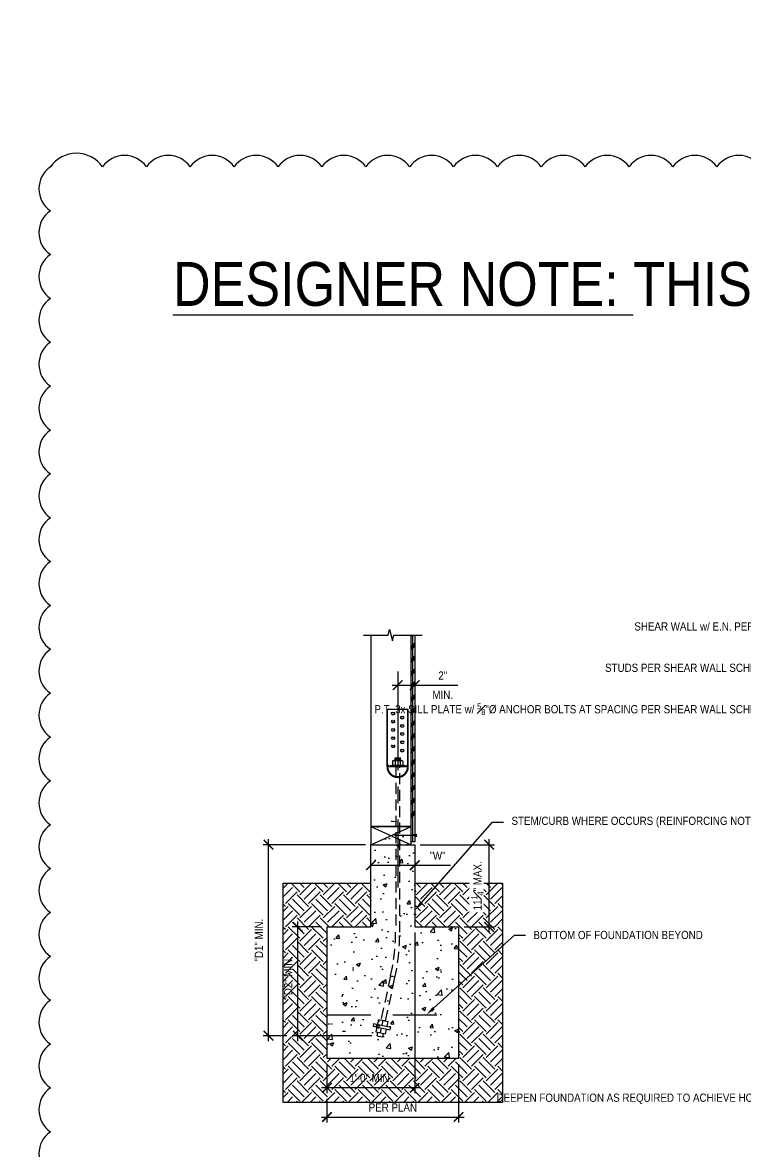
# Model space of a CAD drawing. Header units: inches. Extents: x -16404 to 14624, y -1591 to 16152.
# Drawn here: x 1682.7 to 1781.6, y 2753.4 to 2907.8 of the extents above; entities that cross this region are included whole.
import ezdxf
from ezdxf import colors
from ezdxf.entities.mleader import LeaderData, LeaderLine
from ezdxf.math import Vec2, Vec3

# ---------------------------------------------------------------- set-up
doc = ezdxf.new("R2010")
doc.units = ezdxf.units.IN
doc.header["$LTSCALE"] = 24
doc.header["$MEASUREMENT"] = 0
for name, pattern in [('CENTER2', [1.125, 0.75, -0.125, 0.125, -0.125]), ('HIDDEN', [0.375, 0.25, -0.125]), ('HIDDEN4', [0.09375, 0.0625, -0.03125])]:
    doc.linetypes.add(name, pattern=pattern)
doc.layers.get('0').update_dxf_attribs({"linetype": 'CONTINUOUS'})
doc.layers.get('DefPoints').update_dxf_attribs({"color": 251, "linetype": 'CONTINUOUS'})
doc.layers.add('DESIGNER COMMENTS', color=221, linetype='CONTINUOUS', plot=False)
doc.layers.add('S-ANNO-NONPLOT', color=253, linetype='CONTINUOUS', plot=False)
for name, color, linetype in [('S-ANNO-DIMS', 2, 'CONTINUOUS'), ('S-ANNO-NOTE', 4, 'CONTINUOUS'), ('S-BOLT', 2, 'CONTINUOUS'), ('S-BREAK', 2, 'CONTINUOUS'), ('S-CONC', 4, 'CONTINUOUS'), ('S-GRID', 1, 'CENTER2'), ('S-NAIL', 2, 'CONTINUOUS'), ('S-SIMPSON', 2, 'CONTINUOUS'), ('S-WOOD', 3, 'CONTINUOUS')]:
    doc.layers.add(name, color=color, linetype=linetype)
doc.layers.add('S-HATCH-SOIL', color=7, linetype='CONTINUOUS', true_color=0x8f8f8f, transparency=0.8)
doc.layers.add('S-HATCH1', color=1, linetype='CONTINUOUS', transparency=0.5)
doc.layers.add('S-HATCH2', color=2, linetype='CONTINUOUS', transparency=0.5)
doc.styles.add('Arial', font='arial.ttf', dxfattribs={"width": 0.85})
doc.dimstyles.new('DIM-12_Se', dxfattribs={"dimscale": 12, "dimtxt": 0.09375, "dimasz": 0.109375, "dimexe": 0.0625, "dimexo": 0.0625, "dimgap": 0.0625, "dimtad": 1, "dimdec": 4, "dimzin": 11, "dimdsep": 46, "dimlunit": 4, "dimtxsty": 'Arial', "dimblk": 'ARCHTICK', "dimcen": 0.125, "dimdle": 0.0625, "dimclrd": 256, "dimclre": 256, "dimclrt": 4, "dimadec": 0, "dimazin": 0, "dimtfac": 0.75, "dimtdec": 4, "dimtmove": 0, "dimatfit": 3, "dimfxl": 1, "dimfrac": 1, "dimtolj": 1, "dimtzin": 0, "dimarcsym": 0})

# ---------------------------------------------------------------- blocks, each defined once
blk = doc.blocks.new('_Open90')
at = {"color": 0, "linetype": 'ByBlock', "lineweight": -2}
for p, q in [((-0.5, 0.5), (0, 0)), ((0, 0), (-1, 0)), ((0, 0), (-0.5, -0.5))]:
    blk.add_line(p, q, dxfattribs=at)
blk = doc.blocks.new('PHD2-F')
for p, q in [((-1.45, 1.45), (-1.45, 9.31)), ((-1.45, 9.31), (1.45, 9.31)), ((-1.38, 1.45), (-1.38, 9.31)), ((1.37, 1.45), (1.37, 9.31)), ((1.45, 1.45), (1.45, 9.31)), ((-0.75, 8.88), (-0.5, 8.88)), ((-0.75, 8.62), (-0.5, 8.62)), ((-0.75, 7.75), (-0.5, 7.75)), ((0.5, 8.32), (0.75, 8.32)), ((0.5, 8.06), (0.75, 8.06)), ((-0.75, 7.5), (-0.5, 7.5)), ((-0.75, 6.63), (-0.5, 6.63)), ((-0.75, 6.37), (-0.5, 6.37)), ((0.5, 7.19), (0.75, 7.19)), ((0.5, 6.93), (0.75, 6.93)), ((-0.75, 5.51), (-0.5, 5.51)), ((-0.75, 5.25), (-0.5, 5.25)), ((0.5, 6.07), (0.75, 6.07)), ((0.5, 5.81), (0.75, 5.81)), ((0.5, 4.94), (0.75, 4.94)), ((0.5, 4.68), (0.75, 4.68)), ((-0.75, 4.38), (-0.5, 4.38)), ((-0.75, 4.12), (-0.5, 4.12)), ((0.5, 3.82), (0.75, 3.82)), ((0.5, 3.56), (0.75, 3.56)), ((-1.45, 1.75), (-1.38, 1.75)), ((-1.38, 1.74), (-1.25, 1.64)), ((-1.25, 1.51), (-1.25, 1.64)), ((1.37, 1.74), (1.25, 1.64)), ((1.25, 1.51), (1.25, 1.64)), ((1.37, 1.75), (1.45, 1.75)), ((-1.38, 1.48), (1.37, 1.48)), ((-1.38, 1.48), (-1.38, 1.23)), ((-1.38, 1.48), (-1.38, 1.47)), ((-1.38, 1.23), (-1.28, 0.98)), ((-1.38, 1.47), (-1.37, 1.46)), ((-1.37, 1.46), (-1.37, 1.42)), ((-1.37, 1.42), (-1.37, 1.38)), ((-1.37, 1.38), (-1.37, 1.33)), ((-1.37, 1.33), (-1.36, 1.27)), ((-1.36, 1.27), (-1.35, 1.21)), ((-1.35, 1.21), (-1.33, 1.13)), ((-1.33, 1.13), (-1.31, 1.06)), ((-1.31, 1.06), (-1.28, 0.98)), ((-1.28, 1.48), (-1.25, 1.51)), ((1.28, 1.48), (1.25, 1.51)), ((1.37, 1.23), (1.28, 0.98)), ((1.28, 0.98), (1.31, 1.06)), ((1.31, 1.06), (1.33, 1.13)), ((1.33, 1.13), (1.35, 1.21)), ((1.35, 1.21), (1.36, 1.27)), ((1.36, 1.27), (1.37, 1.33)), ((1.37, 1.47), (1.37, 1.48)), ((1.37, 1.46), (1.37, 1.47)), ((1.37, 1.42), (1.37, 1.46)), ((1.37, 1.38), (1.37, 1.42)), ((1.37, 1.33), (1.37, 1.38)), ((1.37, 1.23), (1.37, 1.48))]:
    blk.add_line(p, q)
for centre, radius, start, end in [((-0.75, 8.75), 0.13, 90, 270), ((-0.75, 7.63), 0.13, 90, 270), ((-0.5, 8.75), 0.13, 270, 90), ((-0.5, 7.63), 0.13, 270, 90), ((0.5, 8.19), 0.13, 90, 270), ((0.75, 8.19), 0.13, 270, 90), ((-0.75, 6.5), 0.13, 90, 270), ((-0.5, 6.5), 0.13, 270, 90), ((0.5, 7.06), 0.13, 90, 270), ((0.75, 7.06), 0.13, 270, 90), ((-0.75, 5.38), 0.13, 90, 270), ((-0.5, 5.38), 0.13, 270, 90), ((0.5, 5.94), 0.13, 90, 270), ((0.5, 4.81), 0.13, 90, 270), ((0.75, 5.94), 0.13, 270, 90), ((0.75, 4.81), 0.13, 270, 90), ((-0.75, 4.25), 0.13, 90, 270), ((-0.5, 4.25), 0.13, 270, 90), ((0.5, 3.69), 0.13, 90, 270), ((0.75, 3.69), 0.13, 270, 90), ((0, 1.45), 1.45, 180, 0), ((0, 1.45), 1.38, 180, 0), ((0, 1.48), 1.38, 201.3237, 338.6763)]:
    blk.add_arc(centre, radius, start, end)
blk = doc.blocks.new('NUT-SM-THREADS-new')
for p, q in [((-0.94, 0.81), (-0.94, 0)), ((-0.94, 0), (-0.84, 0)), ((-0.84, 0), (0.84, 0)), ((-0.7, 0.94), (0.7, 0.94)), ((0.39, 1.44), (-0.5, 1.44)), ((-0.5, 1.44), (-0.39, 1.37)), ((-0.5, 1.31), (-0.39, 1.37)), ((0.5, 1.25), (-0.5, 1.31)), ((-0.5, 1.31), (-0.39, 1.25)), ((-0.5, 1.19), (-0.39, 1.25)), ((0.5, 1.12), (-0.5, 1.19)), ((-0.5, 1.19), (-0.39, 1.12)), ((-0.5, 1.06), (-0.39, 1.12)), ((0.5, 1), (-0.5, 1.06)), ((-0.5, 1.06), (-0.39, 1)), ((-0.5, 0.94), (-0.39, 1)), ((-0.47, 0.81), (-0.47, 0)), ((-0.39, 1.37), (0.39, 1.31)), ((-0.39, 1.25), (0.39, 1.19)), ((-0.39, 1.12), (0.39, 1.06)), ((-0.39, 1), (0.39, 0.94)), ((0.5, 1.37), (-0.09, 1.41)), ((0.39, 1.44), (0.39, 1.44)), ((0.39, 1.44), (0.5, 1.37)), ((0.39, 1.31), (0.5, 1.37)), ((0.39, 1.31), (0.5, 1.25)), ((0.39, 1.19), (0.5, 1.25)), ((0.39, 1.19), (0.5, 1.12)), ((0.39, 1.06), (0.5, 1.12)), ((0.39, 1.06), (0.5, 1)), ((0.39, 0.94), (0.5, 1)), ((0.47, 0.81), (0.47, 0)), ((0.84, 0), (0.94, 0)), ((0.94, 0.81), (0.94, 0))]:
    blk.add_line(p, q)
for centre, radius, start, end in [((-0.7, 0.65), 0.283, 33.8901, 146.1099), ((0, -0.01), 0.943, 60.1583, 119.8417), ((0.7, 0.65), 0.283, 33.8901, 146.1099)]:
    blk.add_arc(centre, radius, start, end)
blk = doc.blocks.new('NUT-w-WASHER-sm-new')
blk.add_lwpolyline([(1.36, 0.17), (-1.36, 0.17), (-1.36, 0), (1.36, 0)], close=True)
blk.add_blockref('NUT-SM-THREADS-new', (0, 0.17))
blk = doc.blocks.new('10d')
at = {"color": 3}
blk.add_line((0.19, 0.25), (-0.19, 0.25), dxfattribs=at)
at = {"color": 2}
blk.add_line((0, 0.25), (0, -2.75), dxfattribs=at)
blk = doc.blocks.new('_ARCHTICK')
at = {"color": 0, "linetype": 'ByBlock', "const_width": 0.15}
blk.add_lwpolyline([(-0.5, -0.5), (0.5, 0.5)], dxfattribs=at)
blk = doc.blocks.new('*D3173')
at = {"layer": 'DefPoints', "color": 0, "transparency": 16777216}
for p in [(1734.01, 2817.13), (1736.35, 2817.13), (1736.35, 2817.13)]:
    blk.add_point(p, dxfattribs=at)
at = {"layer": 'S-ANNO-DIMS', "lineweight": -2, "transparency": 16777216}
for p, q in [((1733.26, 2817.13), (1736.35, 2817.13)), ((1736.35, 2817.13), (1742.23, 2817.13))]:
    blk.add_line(p, q, dxfattribs=at)
at = {"layer": 'S-ANNO-DIMS', "lineweight": -2, "transparency": 16777216, "xscale": 1.3125, "yscale": 1.3125, "zscale": 1.3125, "rotation": 180}
blk.add_blockref('_ARCHTICK', (1734.01, 2817.13), dxfattribs=at)
at = {"layer": 'S-ANNO-DIMS', "lineweight": -2, "transparency": 16777216, "xscale": 1.3125, "yscale": 1.3125, "zscale": 1.3125}
blk.add_blockref('_ARCHTICK', (1736.35, 2817.13), dxfattribs=at)
at = {"layer": 'S-ANNO-DIMS', "color": 4, "transparency": 16777216, "char_height": 1.125, "attachment_point": 5, "style": 'Arial'}
for s, insert in [('\\A1;2"', (1740.18, 2818.45)), ('\\A1;MIN.', (1740.18, 2815.82))]:
    blk.add_mtext(s, dxfattribs=dict(at, insert=insert))
blk = doc.blocks.new('*D3177')
at = {"layer": 'DefPoints', "color": 0, "transparency": 16777216}
for p in [(1742.35, 2766.06), (1724.35, 2761.31), (1742.35, 2758.06)]:
    blk.add_point(p, dxfattribs=at)
at = {"layer": 'S-ANNO-DIMS', "lineweight": -2, "transparency": 16777216}
for p, q in [((1742.35, 2765.31), (1742.35, 2757.31)), ((1724.35, 2760.56), (1724.35, 2757.31)), ((1723.6, 2758.06), (1743.1, 2758.06))]:
    blk.add_line(p, q, dxfattribs=at)
at = {"layer": 'S-ANNO-DIMS', "lineweight": -2, "transparency": 16777216, "xscale": 1.3125, "yscale": 1.3125, "zscale": 1.3125, "rotation": 180}
blk.add_blockref('_ARCHTICK', (1724.35, 2758.06), dxfattribs=at)
at = {"layer": 'S-ANNO-DIMS', "lineweight": -2, "transparency": 16777216, "xscale": 1.3125, "yscale": 1.3125, "zscale": 1.3125}
blk.add_blockref('_ARCHTICK', (1742.35, 2758.06), dxfattribs=at)
at = {"layer": 'S-ANNO-DIMS', "color": 4, "transparency": 16777216, "insert": (1733.35, 2759.37), "char_height": 1.125, "attachment_point": 5, "style": 'Arial'}
blk.add_mtext('\\A1;PER PLAN', dxfattribs=at)
blk = doc.blocks.new('*D3178')
at = {"layer": 'DefPoints', "color": 0, "transparency": 16777216}
for p in [(1730.35, 2792.5), (1730.35, 2792.5), (1736.35, 2792.5)]:
    blk.add_point(p, dxfattribs=at)
at = {"layer": 'S-ANNO-DIMS', "lineweight": -2, "transparency": 16777216}
for p, q in [((1730.35, 2792.5), (1737.1, 2792.5)), ((1736.35, 2792.5), (1741.25, 2792.5))]:
    blk.add_line(p, q, dxfattribs=at)
at = {"layer": 'S-ANNO-DIMS', "lineweight": -2, "transparency": 16777216, "xscale": 1.3125, "yscale": 1.3125, "zscale": 1.3125, "rotation": 180}
blk.add_blockref('_ARCHTICK', (1730.35, 2792.5), dxfattribs=at)
at = {"layer": 'S-ANNO-DIMS', "lineweight": -2, "transparency": 16777216, "xscale": 1.3125, "yscale": 1.3125, "zscale": 1.3125}
blk.add_blockref('_ARCHTICK', (1736.35, 2792.5), dxfattribs=at)
at = {"layer": 'S-ANNO-DIMS', "color": 4, "transparency": 16777216, "insert": (1739.46, 2793.81), "char_height": 1.125, "attachment_point": 5, "style": 'Arial'}
blk.add_mtext('\\A1;"W"', dxfattribs=at)
blk = doc.blocks.new('*D3179')
at = {"layer": 'DefPoints', "color": 0, "transparency": 16777216}
for p in [(1720.35, 2784.06), (1724.35, 2784.06), (1731.21, 2769.18)]:
    blk.add_point(p, dxfattribs=at)
at = {"layer": 'S-ANNO-DIMS', "lineweight": -2, "transparency": 16777216}
for p, q in [((1720.35, 2768.43), (1720.35, 2784.81)), ((1723.6, 2784.06), (1719.6, 2784.06)), ((1730.46, 2769.18), (1719.6, 2769.18))]:
    blk.add_line(p, q, dxfattribs=at)
at = {"layer": 'S-ANNO-DIMS', "lineweight": -2, "transparency": 16777216, "xscale": 1.3125, "yscale": 1.3125, "zscale": 1.3125}
for p, rotation in [((1720.35, 2784.06), 90), ((1720.35, 2769.18), 270)]:
    blk.add_blockref('_ARCHTICK', p, dxfattribs=dict(at, rotation=rotation))
at = {"layer": 'S-ANNO-DIMS', "color": 4, "transparency": 16777216, "insert": (1719.04, 2777.16), "char_height": 1.125, "attachment_point": 5, "rotation": 90, "style": 'Arial'}
blk.add_mtext('\\A1;"D2" MIN.', dxfattribs=at)
blk = doc.blocks.new('*D3181')
at = {"layer": 'DefPoints', "color": 0, "transparency": 16777216}
for p in [(1736.35, 2784.06), (1724.35, 2766.06), (1724.35, 2762.06)]:
    blk.add_point(p, dxfattribs=at)
at = {"layer": 'S-ANNO-DIMS', "lineweight": -2, "transparency": 16777216}
for p, q in [((1736.35, 2783.31), (1736.35, 2761.31)), ((1724.35, 2765.31), (1724.35, 2761.31)), ((1737.1, 2762.06), (1723.6, 2762.06))]:
    blk.add_line(p, q, dxfattribs=at)
at = {"layer": 'S-ANNO-DIMS', "lineweight": -2, "transparency": 16777216, "xscale": 1.3125, "yscale": 1.3125, "zscale": 1.3125, "rotation": 180}
blk.add_blockref('_ARCHTICK', (1724.35, 2762.06), dxfattribs=at)
at = {"layer": 'S-ANNO-DIMS', "lineweight": -2, "transparency": 16777216, "xscale": 1.3125, "yscale": 1.3125, "zscale": 1.3125}
blk.add_blockref('_ARCHTICK', (1736.35, 2762.06), dxfattribs=at)
at = {"layer": 'S-ANNO-DIMS', "color": 4, "transparency": 16777216, "insert": (1730.35, 2763.38), "char_height": 1.125, "attachment_point": 5, "style": 'Arial'}
blk.add_mtext('\\A1;1\'-0" MIN.', dxfattribs=at)
blk = doc.blocks.new('_Integral')
at = {"color": 0, "linetype": 'ByBlock', "lineweight": -2}
for centre, start, end in [((0.44, -0.09), 102, 168), ((-0.44, 0.09), 282, 348)]:
    blk.add_arc(centre, 0.454, start, end, dxfattribs=at)
blk = doc.blocks.new('*D3183')
at = {"layer": 'DefPoints', "color": 0, "transparency": 16777216}
for p in [(1716.35, 2795.31), (1730.35, 2795.31), (1719.6, 2769.18)]:
    blk.add_point(p, dxfattribs=at)
at = {"layer": 'S-ANNO-DIMS', "lineweight": -2, "transparency": 16777216}
for p, q in [((1729.6, 2795.31), (1715.6, 2795.31)), ((1716.35, 2768.43), (1716.35, 2796.06)), ((1718.85, 2769.18), (1715.6, 2769.18))]:
    blk.add_line(p, q, dxfattribs=at)
at = {"layer": 'S-ANNO-DIMS', "lineweight": -2, "transparency": 16777216, "xscale": 1.3125, "yscale": 1.3125, "zscale": 1.3125}
for p, rotation in [((1716.35, 2795.31), 90), ((1716.35, 2769.18), 270)]:
    blk.add_blockref('_ARCHTICK', p, dxfattribs=dict(at, rotation=rotation))
at = {"layer": 'S-ANNO-DIMS', "color": 4, "transparency": 16777216, "insert": (1715.04, 2782.25), "char_height": 1.125, "attachment_point": 5, "rotation": 90, "style": 'Arial'}
blk.add_mtext('\\A1;"D1" MIN.', dxfattribs=at)
blk = doc.blocks.new('*D3186')
at = {"layer": 'DefPoints', "color": 0, "transparency": 16777216}
for p in [(1736.35, 2795.31), (1746.52, 2795.31), (1742.35, 2784.06)]:
    blk.add_point(p, dxfattribs=at)
at = {"layer": 'S-ANNO-DIMS', "lineweight": -2, "transparency": 16777216}
for p, q in [((1737.1, 2795.31), (1747.27, 2795.31)), ((1746.52, 2783.31), (1746.52, 2796.06)), ((1743.1, 2784.06), (1747.27, 2784.06))]:
    blk.add_line(p, q, dxfattribs=at)
at = {"layer": 'S-ANNO-DIMS', "lineweight": -2, "transparency": 16777216, "xscale": 1.3125, "yscale": 1.3125, "zscale": 1.3125}
for p, rotation in [((1746.52, 2795.31), 90), ((1746.52, 2784.06), 270)]:
    blk.add_blockref('_ARCHTICK', p, dxfattribs=dict(at, rotation=rotation))
at = {"layer": 'S-ANNO-DIMS', "color": 4, "transparency": 16777216, "insert": (1744.92, 2789.68), "char_height": 1.125, "attachment_point": 5, "rotation": 90, "style": 'Arial', "bg_fill": 3, "box_fill_scale": 1.25, "bg_fill_color": 256, "bg_fill_true_color": 13158600, "bg_fill_transparency": 0}
blk.add_mtext('\\A1;11{\\H0.75x;\\S1#4;}" MAX.', dxfattribs=at)

msp = doc.modelspace()

# ---------------------------------------------------------------- hatches: boundary and pattern name
at = {"layer": 'S-HATCH-SOIL'}
h = msp.add_hatch(dxfattribs=at)
h.set_pattern_fill('EARTH', color=256, scale=9, angle=45)
h.set_pattern_definition([(45, (385.4057, 257.5998), (0, 3.1819805), [2.25, -2.25]), (45, (384.809, 258.1964), (0, 3.1819805), [2.25, -2.25]), (45, (384.2125, 258.793), (0, 3.1819805), [2.25, -2.25]), (135, (384.2125, 259.1907), (-3.1819805, 4e-16), [2.25, -2.25]), (135, (384.809, 259.7874), (-3.1819805, 4e-16), [2.25, -2.25]), (135, (385.4057, 260.384), (-3.1819805, 4e-16), [2.25, -2.25])])
h.paths.add_polyline_path([(1748.35158, 2790.05882), (1736.35158, 2790.05882), (1736.35158, 2784.05882), (1742.35158, 2784.05882), (1742.35158, 2766.05882), (1724.35158, 2766.05882), (1724.35158, 2784.05882), (1730.35158, 2784.05882), (1730.35158, 2790.05882), (1718.35158, 2790.05882), (1718.35158, 2760.05882), (1748.35158, 2760.05882)])
h.paths.add_polyline_path([(1719.77568, 2773.55703), (1719.77568, 2780.76774), (1717.8739, 2780.76774), (1717.8739, 2773.55703)], flags=9)
h.paths.add_polyline_path([(1726.31363, 2762.63472), (1734.38952, 2762.63472), (1734.38952, 2764.5365), (1726.31363, 2764.5365)], flags=24)
at = {"layer": 'S-HATCH2'}
h = msp.add_hatch(dxfattribs=at)
h.set_pattern_fill('AR-CONC', color=256, scale=0.75, style=0)
h.set_pattern_definition([(50, (1689.312, 2663.5998), (5.37945, -0.47064), [0.5625, -6.1875]), (355, (1689.312, 2663.6), (-1.04064, 5.64144), [0.45, -4.95]), (100.4514, (1689.76, 2663.5605), (4.33882, 5.1708), [0.47805, -5.25857]), (46.184, (1689.312, 2665.1), (8.0043, -1.2414), [0.84375, -9.28125]), (96.6356, (1689.979, 2664.996), (7.00996, 7.3059), [0.71708, -7.88785]), (351.184, (1689.312, 2665.1), (7.00996, 7.3059), [0.675, -7.425]), (21, (1690.062, 2664.7248), (4.4768, -3.01964), [0.5625, -6.1875]), (326, (1690.062, 2664.725), (1.82486, 5.43863), [0.45, -4.95]), (71.4514, (1690.435, 2664.473), (6.30167, 2.41898), [0.47805, -5.25857]), (37.5, (1689.3118, 2663.5998), (0.0912, 2.496704), [0, -4.89, 0, -5.025, 0, -4.96875]), (7.5, (1689.3118, 2663.5998), (1.97302, 2.95809), [0, -2.865, 0, -4.7775, 0, -1.89375]), (327.5, (1687.6393, 2663.5998), (4.003668, -0.169162), [0, -1.875, 0, -5.85, 0, -7.7625]), (317.5, (1686.8893, 2663.5998), (4.3739, 0.75079), [0, -2.4375, 0, -3.885, 0, -5.5125])])
h.paths.add_polyline_path([(1736.35158, 2798.52207), (1730.35158, 2798.52207), (1730.35158, 2784.05882), (1724.35158, 2784.05882), (1724.35158, 2772.05882), (1742.35158, 2772.05882), (1742.35158, 2784.05882), (1736.35158, 2784.05882)])
h.paths.add_polyline_path([(1742.35158, 2772.05882), (1724.35158, 2772.05882), (1724.35158, 2766.05882), (1742.35158, 2766.05882)])
at = {"layer": 'S-WOOD'}
h = msp.add_hatch(dxfattribs=at)
h.set_pattern_fill('PLAST', color=1, scale=5, angle=45, style=0)
h.set_pattern_definition([(45, (4226.1889, -3142.9125), (-0.88388348, 0.88388348), []), (45, (4226.0784, -3142.802), (-0.88388348, 0.88388348), []), (45, (4225.9679, -3142.6916), (-0.88388348, 0.88388348), [])])
h.paths.add_polyline_path([(1735.85158, 2823.98149), (1736.35158, 2823.98149), (1736.35158, 2798.89707), (1735.85158, 2798.89707)])

# ---------------------------------------------------------------- linework, layer by layer
at = {"layer": 'DESIGNER COMMENTS'}
msp.add_lwpolyline([(1783.65514, 2888.03597, 0.52056705), (1777.65514, 2888.03597, 0.52056705), (1771.65514, 2888.03597, 0.52056705), (1765.65514, 2888.03597, 0.52056705), (1759.65514, 2888.03597, 0.52056705), (1753.65514, 2888.03597, 0.52056705), (1747.65514, 2888.03597, 0.52056705), (1741.65514, 2888.03597, 0.52056705), (1735.65514, 2888.03597, 0.52056705), (1729.65514, 2888.03597, 0.52056705), (1723.65514, 2888.03597, 0.52056705), (1717.65514, 2888.03597, 0.52056705), (1711.65514, 2888.03597, 0.52056705), (1705.65514, 2888.03597, 0.52056705), (1699.65514, 2888.03597, 0.52056705), (1693.65514, 2888.03597, 0.52056705), (1686.52282, 2888.03597, 0.52056705), (1686.52282, 2882.03597, 0.52056705), (1686.52282, 2876.03597, 0.52056705), (1686.52282, 2870.03597, 0.52056705), (1686.52282, 2864.03597, 0.52056705), (1686.52282, 2858.03597, 0.52056705), (1686.52282, 2852.03597, 0.52056705), (1686.52282, 2846.03597, 0.52056705), (1686.52282, 2840.03597, 0.52056705), (1686.52282, 2834.03597, 0.52056705), (1686.52282, 2828.03597, 0.52056705), (1686.52282, 2822.03597, 0.52056705), (1686.52282, 2816.03597, 0.52056705), (1686.52282, 2810.03597, 0.52056705), (1686.52282, 2804.03597, 0.52056705), (1686.52282, 2798.03597, 0.52056705), (1686.52282, 2792.03597, 0.52056705), (1686.52282, 2786.03597, 0.52056705), (1686.52282, 2780.03597, 0.52056705), (1686.52282, 2774.03597, 0.52056705), (1686.52282, 2768.03597, 0.52056705), (1686.52282, 2762.03597, 0.52056705), (1686.52282, 2756.03597, 0.52056705), (1686.52282, 2750.03597, 0.52056705)], format="xyb", dxfattribs=at)
at = {"layer": 'S-ANNO-NONPLOT'}
msp.add_lwpolyline([(1736.35158, 2790.05882), (1748.35158, 2790.05882), (1748.35158, 2760.05882), (1718.35158, 2760.05882), (1718.35158, 2790.05882), (1730.35158, 2790.05882)], dxfattribs=at)
at = {"layer": 'S-BOLT'}
for p, q in [((1730.72799, 2770.86189), (1730.64827, 2770.49546)), ((1730.64827, 2770.49546), (1732.99341, 2769.98525)), ((1730.72799, 2770.86189), (1733.07313, 2770.35168)), ((1731.16127, 2770.38386), (1731.01702, 2769.72082)), ((1731.38524, 2771.41332), (1731.24099, 2770.75028)), ((1731.38524, 2771.41332), (1732.70438, 2771.12633)), ((1731.90056, 2770.60679), (1732.04481, 2771.26983)), ((1732.56013, 2770.46329), (1732.70438, 2771.12633)), ((1732.99341, 2769.98525), (1733.07313, 2770.35168)), ((1731.01702, 2769.72082), (1732.33616, 2769.43382)), ((1731.20733, 2769.1844), (1731.94019, 2769.02496)), ((1731.67659, 2769.57732), (1731.82084, 2770.24036)), ((1732.33616, 2769.43382), (1732.48041, 2770.09686))]:
    msp.add_line(p, q, dxfattribs=at)
at = {"layer": 'S-BOLT', "linetype": 'HIDDEN4'}
msp.add_lwpolyline([(1732.35017, 2771.20339), (1733.60145, 2776.95481, 0.05360677), (1734.28718, 2783.33243), (1734.28718, 2806.00332), (1733.74031, 2806.00332), (1733.74031, 2783.75872, -0.05360677), (1733.05457, 2777.3811), (1731.73945, 2771.33626), (1732.35017, 2771.20339)], format="xyb", dxfattribs=at)
at = {"layer": 'S-BOLT'}
for points in [[(1731.20733, 2769.1844), (1731.31016, 2769.65704)], [(1732.04302, 2769.4976), (1731.94019, 2769.02496)]]:
    msp.add_lwpolyline(points, dxfattribs=at)
at = {"layer": 'S-BREAK'}
msp.add_lwpolyline([(1729.35158, 2823.98149), (1732.723, 2823.98149), (1732.91229, 2824.75984), (1733.29086, 2823.20314), (1733.48015, 2823.98149), (1737.35158, 2823.98149)], dxfattribs=at)
at = {"layer": 'S-CONC', "color": 2, "linetype": 'HIDDEN'}
msp.add_line((1724.35158, 2772.05882), (1742.35158, 2772.05882), dxfattribs=at)
at = {"layer": 'S-CONC'}
msp.add_lwpolyline([(1730.35158, 2795.30882), (1736.35158, 2795.30882), (1736.35158, 2784.05882), (1742.35158, 2784.05882), (1742.35158, 2766.05882), (1724.35158, 2766.05882), (1724.35158, 2784.05882), (1730.35158, 2784.05882)], close=True, dxfattribs=at)
at = {"layer": 'S-GRID', "color": 1, "linetype": 'CENTER2', "ltscale": 0.75}
msp.add_line((1734.01375, 2819.0003), (1734.01375, 2789.44763), dxfattribs=at)
at = {"layer": 'S-HATCH1'}
msp.add_line((1736.10158, 2795.68382), (1736.10158, 2823.98149), dxfattribs=at)
at = {"layer": 'S-WOOD', "color": 2}
for p, q in [((1730.35158, 2795.30882), (1735.85158, 2797.80882)), ((1730.35158, 2797.80882), (1735.85158, 2795.30882))]:
    msp.add_line(p, q, dxfattribs=at)
at = {"layer": 'S-WOOD'}
for points in [[(1730.35158, 2823.98149), (1730.35158, 2797.80882), (1735.85158, 2797.80882), (1735.85158, 2823.98149)], [(1735.85158, 2823.98149), (1736.35158, 2823.98149), (1736.35158, 2795.68382), (1735.85158, 2795.68382), (1735.85158, 2823.98149)]]:
    msp.add_lwpolyline(points, dxfattribs=at)
msp.add_lwpolyline([(1730.35158, 2797.80882), (1730.35158, 2795.30882), (1735.85158, 2795.30882), (1735.85158, 2797.80882)], close=True, dxfattribs=at)

# ---------------------------------------------------------------- block references
at = {"layer": 'S-BOLT', "xscale": -0.75, "yscale": 0.75, "zscale": 0.75}
msp.add_blockref('NUT-w-WASHER-sm-new', (1734.01375, 2806.00332), dxfattribs=at)
at = {"layer": 'S-NAIL', "rotation": 270}
msp.add_blockref('10d', (1736.35158, 2796.55882), dxfattribs=at)
at = {"layer": 'S-SIMPSON', "color": 3, "linetype": 'Continuous'}
msp.add_blockref('PHD2-F', (1734.01375, 2804.52207), dxfattribs=at)

# ---------------------------------------------------------------- dimensions: what is measured, and where the dimension line sits
at = {"layer": 'S-ANNO-DIMS'}
dim = msp.add_linear_dim(base=(1736.35158, 2817.1304), p1=(1734.01375, 2817.1304), p2=(1736.35158, 2817.1304), text='2"\\XMIN.', dimstyle='DIM-12_Se', dxfattribs=at)
dim.commit()
dim.dimension.update_dxf_attribs({"geometry": '*D3173', "text_midpoint": (1740.18202, 2817.1304), "dimtype": 160})
dim = msp.add_linear_dim(base=(1716.35158, 2795.30882), p1=(1719.60158, 2769.1844), p2=(1730.35158, 2795.30882), angle=270, text='"D1" MIN.', dimstyle='DIM-12_Se', dxfattribs=at)
dim.commit()
dim.dimension.update_dxf_attribs({"geometry": '*D3183', "text_midpoint": (1715.03677, 2782.24661)})
for base, p1, p2, angle, text, picture, middle in [((1730.35158, 2792.49685), (1736.35158, 2792.49685), (1730.35158, 2792.49685), 180, '"W"', '*D3178', (1739.45675, 2792.49685)), ((1720.35158, 2784.05882), (1731.20733, 2769.1844), (1724.35158, 2784.05882), 90, '"D2" MIN.', '*D3179', (1720.35158, 2777.16239))]:
    dim = msp.add_linear_dim(base=base, p1=p1, p2=p2, angle=angle, text=text, dimstyle='DIM-12_Se', dxfattribs=at)
    dim.commit()
    dim.dimension.update_dxf_attribs({"geometry": picture, "text_midpoint": middle, "dimtype": 160})
for base, p1, p2, text, picture, middle in [((1724.35158, 2762.05882), (1736.35158, 2784.05882), (1724.35158, 2766.05882), '<> MIN.', '*D3181', (1730.35158, 2763.38322)), ((1742.35158, 2758.05882), (1724.35158, 2761.30882), (1742.35158, 2766.05882), 'PER PLAN', '*D3177', (1733.35158, 2759.37132))]:
    dim = msp.add_linear_dim(base=base, p1=p1, p2=p2, text=text, dimstyle='DIM-12_Se', dxfattribs=at)
    dim.commit()
    dim.dimension.update_dxf_attribs({"geometry": picture, "text_midpoint": middle})

# ---------------------------------------------------------------- leaders
at = {"layer": 'DESIGNER COMMENTS'}
ml = msp.add_multileader_mtext('Standard', dxfattribs=at)
ml.set_content('\\A1;{\\L\\C256;IMPORTANT DESIGNER NOTE:\\l IF YOUR LEDGER DOES NOT ALLOW FOR THE FULL DEPTH OF NAILS SPECIFIED IN THIS CHART.  USE THE CHART TO THE RIGHT AND APPLY ALLOWABLE LOAD REDUCTION FACTOR (REF. PG. 22 OF SIMPSON CATALOG C-C-2019)}', color=4, style='Arial')
ml.set_leader_properties(color=256)
ml.set_arrow_properties(name='OPEN90')
ml.build(insert=Vec2(0, 0))
ml.multileader.update_dxf_attribs({"dogleg_length": 0.36, "arrow_head_size": 5.25, "scale": 48})
ctx = ml.context
ctx.base_point, ctx.scale, ctx.char_height, ctx.arrow_head_size, ctx.landing_gap_size, ctx.plane_origin = Vec3(7749.57679, 7516.2281), 48, 6, 5.25, 4.32, Vec3(7940.50091, 7764.19966)
notes = []
notes.append((ctx, [(0, (0, 0, 0), (0, 0), (1, 0), 1, [])]))
ctx.mtext.insert, ctx.mtext.width, ctx.mtext.defined_height, ctx.mtext.flow_direction = Vec3(7753.89679, 7520.11009), 143.1324041, 28.50097, 5
ml = msp.add_multileader_mtext('Standard', dxfattribs=at)
ml.set_content('\\A1;{\\L\\C256;IMPORTANT DESIGNER NOTE:\\l IF YOUR LEDGER DOES NOT ALLOW FOR THE FULL DEPTH OF NAILS SPECIFIED IN THIS CHART.  USE THE CHART TO THE RIGHT AND APPLY ALLOWABLE LOAD REDUCTION FACTOR (REF. PG. 22 OF SIMPSON CATALOG C-C-2019)}', color=4, style='Arial')
ml.set_leader_properties(color=256)
ml.set_arrow_properties(name='OPEN90')
ml.build(insert=Vec2(0, 0))
ml.multileader.update_dxf_attribs({"dogleg_length": 0.36, "arrow_head_size": 5.25, "scale": 48})
ctx = ml.context
ctx.base_point, ctx.scale, ctx.char_height, ctx.arrow_head_size, ctx.landing_gap_size, ctx.plane_origin = Vec3(1680.51869, 7333.32569), 48, 6, 5.25, 4.32, Vec3(1871.4428, 7581.29725)
notes.append((ctx, [(0, (0, 0, 0), (0, 0), (1, 0), 1, [])]))
ctx.mtext.insert, ctx.mtext.width, ctx.mtext.defined_height, ctx.mtext.flow_direction = Vec3(1684.83869, 7337.20768), 143.1324041, 28.50097, 5
at = {"layer": 'S-ANNO-NOTE'}
ml = msp.add_multileader_mtext('Standard', dxfattribs=at)
ml.set_content('SHEAR WALL w/ E.N. PER PLAN', color=4, style='Arial')
ml.set_leader_properties(color=2)
ml.set_arrow_properties(name='INTEGRAL')
ml.build(insert=Vec2(0, 0))
ml.multileader.update_dxf_attribs({"dogleg_length": 0.36, "arrow_head_size": 1.3125, "scale": 12})
ctx = ml.context
ctx.base_point, ctx.scale, ctx.char_height, ctx.arrow_head_size, ctx.landing_gap_size, ctx.plane_origin = Vec3(1775.30173, 2825.1739), 12, 1.125, 1.3125, 1.08, Vec3(1836.86278, 3118.87405)
ctx.text_align_type = 2
notes.append((ctx, [(0, (1, 1, 0), (1789.22022, 2825.1739), (-1, 0), 1.5, [(0, [(1800.21699, 2819.38878)], 0, [])])]))
ctx.mtext.insert, ctx.mtext.width, ctx.mtext.defined_height, ctx.mtext.alignment, ctx.mtext.flow_direction = Vec3(1786.64022, 2825.73679), 10.3297485, 3.69153, 3, 5
ml = msp.add_multileader_mtext('Standard', dxfattribs=at)
ml.set_content('STUDS PER SHEAR WALL SCHEDULE', color=4, style='Arial')
ml.set_leader_properties(color=2)
ml.build(insert=Vec2(0, 0))
ml.multileader.update_dxf_attribs({"dogleg_length": 0.125, "arrow_head_size": 1.3125, "scale": 12})
ctx = ml.context
ctx.base_point, ctx.scale, ctx.char_height, ctx.arrow_head_size, ctx.landing_gap_size, ctx.plane_origin = Vec3(1773.01808, 2819.50591), 12, 1.125, 1.3125, 1.08, Vec3(1824.54798, 3110.01122)
ctx.text_align_type = 2
notes.append((ctx, [(0, (1, 1, 0), (1789.22022, 2819.50591), (-1, 0), 1.5, [(0, [(1805.3077, 2811.87666)], 0, [])])]))
ctx.mtext.insert, ctx.mtext.width, ctx.mtext.alignment, ctx.mtext.flow_direction = Vec3(1786.64022, 2820.078), 12.6133987, 3, 5
ml = msp.add_multileader_mtext('Standard', dxfattribs=at)
ml.set_content('\\A1;{\\C256;P.T.^I3x SILL PLATE w/ \\H0.7x;\\S5#8;\\H1.4286x;"%%C ANCHOR BOLTS AT SPACING PER SHEAR WALL SCHEDULE}', color=4, style='Arial')
ml.set_leader_properties(color=2)
ml.build(insert=Vec2(0, 0))
ml.multileader.update_dxf_attribs({"dogleg_length": 0.125, "arrow_head_size": 1.3125, "scale": 12})
ctx = ml.context
ctx.base_point, ctx.scale, ctx.char_height, ctx.arrow_head_size, ctx.landing_gap_size, ctx.plane_origin = Vec3(1769.89163, 2814.05796), 12, 1.125, 1.3125, 1.08, Vec3(1824.47521, 3104.56328)
ctx.text_align_type = 2
notes.append((ctx, [(0, (1, 1, 0), (1789.22022, 2814.05796), (-1, 0), 1.5, [(0, [(1808.55282, 2801.02207)], 0, [])])]))
ctx.mtext.insert, ctx.mtext.width, ctx.mtext.alignment, ctx.mtext.flow_direction = Vec3(1786.64022, 2814.63006), 17.5154638, 3, 5
ml = msp.add_multileader_mtext('Standard', dxfattribs=at)
ml.set_content('STEM/CURB WHERE OCCURS (REINFORCING NOT SHOWN FOR CLARITY)', color=4, style='Arial')
ml.set_leader_properties(color=2)
ml.build(insert=Vec2(0, 0))
ml.multileader.update_dxf_attribs({"dogleg_length": 0.125, "arrow_head_size": 1.3125, "scale": 12})
ctx = ml.context
ctx.base_point, ctx.scale, ctx.char_height, ctx.arrow_head_size, ctx.landing_gap_size, ctx.plane_origin = Vec3(1748.50067, 2798.4127), 12, 1.125, 1.3125, 1.08, Vec3(1715.60868, 3093.05928)
notes.append((ctx, [(0, (1, 1, 0), (1747.00067, 2798.4127), (1, 0), 1.5, [(0, [(1736.35158, 2786.32429)], 0, [])])]))
ctx.mtext.insert, ctx.mtext.width, ctx.mtext.flow_direction = Vec3(1749.58067, 2799.14058), 19.5979992, 5
ml = msp.add_multileader_mtext('Standard', dxfattribs=at)
ml.set_content('BOTTOM OF FOUNDATION BEYOND', color=4, style='Arial')
ml.set_leader_properties(color=2)
ml.build(insert=Vec2(0, 0))
ml.multileader.update_dxf_attribs({"dogleg_length": 0.125, "arrow_head_size": 1.3125, "scale": 12})
ctx = ml.context
ctx.base_point, ctx.scale, ctx.char_height, ctx.arrow_head_size, ctx.landing_gap_size, ctx.plane_origin = Vec3(1751.50067, 2782.95102), 12, 1.125, 1.3125, 1.08, Vec3(1715.60868, 3083.45634)
notes.append((ctx, [(0, (1, 1, 0), (1750.00067, 2782.95102), (1, 0), 1.5, [(0, [(1737.95615, 2772.05882)], 0, [])])]))
ctx.mtext.insert, ctx.mtext.width, ctx.mtext.flow_direction = Vec3(1752.58067, 2783.52311), 9.1665457, 5
ml = msp.add_multileader_mtext('Standard', dxfattribs=at)
ml.set_content('DEEPEN FOUNDATION AS REQUIRED TO ACHIEVE HOLDOWN EMBEDMENT', color=4, style='Arial')
ml.set_leader_properties(color=2)
ml.build(insert=Vec2(0, 0))
ml.multileader.update_dxf_attribs({"dogleg_length": 0.125, "arrow_head_size": 1.3125, "scale": 12})
ctx = ml.context
ctx.base_point, ctx.scale, ctx.char_height, ctx.arrow_head_size, ctx.landing_gap_size, ctx.plane_origin = Vec3(1778.75302, 2760.69228), 12, 1.125, 1.3125, 1.08, Vec3(1784.35566, 3070.47227)
ctx.text_align_type = 2
notes.append((ctx, [(1, (1, 1, 0), (1799.08935, 2760.69228), (-1, 0), 1.5, [(0, [(1805.70732, 2767.91701)], 0, [])])]))
ctx.mtext.insert, ctx.mtext.width, ctx.mtext.alignment, ctx.mtext.flow_direction = Vec3(1796.50935, 2761.26437), 18.9241311, 3, 5
for ctx, leaders in notes:
    for number, flags, end, landing, length, lines in leaders:
        leader = LeaderData()
        leader.index, (leader.has_last_leader_line, leader.has_dogleg_vector, leader.attachment_direction) = number, flags
        leader.last_leader_point, leader.dogleg_vector, leader.dogleg_length = Vec3(end), Vec3(landing), length
        for number, points, colour, breaks in lines:
            line = LeaderLine()
            line.index, line.vertices, line.color, line.breaks = number, Vec3.list(points), colors.encode_raw_color(colour), breaks
            leader.lines.append(line)
        ctx.leaders.append(leader)

# ---------------------------------------------------------------- next in the draw order: dimensions: what is measured, and where the dimension line sits
at = {"layer": 'S-ANNO-DIMS'}
dim = msp.add_linear_dim(base=(1746.51814, 2795.30882), p1=(1742.35158, 2784.05882), p2=(1736.35158, 2795.30882), angle=90, text='<> MAX.', dimstyle='DIM-12_Se', override={"dimtfill": 1}, dxfattribs=at)
dim.commit()
dim.dimension.update_dxf_attribs({"geometry": '*D3186', "text_midpoint": (1744.92266, 2789.68382)})

# ---------------------------------------------------------------- next in the draw order: leaders
at = {"layer": 'DESIGNER COMMENTS'}
ml = msp.add_multileader_mtext('Standard', dxfattribs=at)
ml.set_content('\\A1;{\\L\\C256;DESIGNER NOTE:\\l THIS DETAIL ALTERNATIVE INCLUDES EQUIVALENT HDU & HDUE HOLDOWNS FOR PROJECTS WHERE BOTH ARE USED}', color=4, style='Arial')
ml.set_leader_properties(color=256)
ml.set_arrow_properties(name='OPEN90')
ml.build(insert=Vec2(0, 0))
ml.multileader.update_dxf_attribs({"dogleg_length": 0.36, "arrow_head_size": 5.25, "scale": 48})
ctx = ml.context
ctx.base_point, ctx.scale, ctx.char_height, ctx.arrow_head_size, ctx.landing_gap_size, ctx.plane_origin = Vec3(1698.96906, 2871.96546), 48, 6, 5.25, 4.32, Vec3(1889.89318, 3119.10619)
notes = []
notes.append((ctx, [(0, (0, 0, 0), (0, 0), (1, 0), 1, [])]))
ctx.mtext.insert, ctx.mtext.width, ctx.mtext.defined_height, ctx.mtext.flow_direction = Vec3(1703.28906, 2875.01662), 152.2860168, 28.50097, 5
for ctx, leaders in notes:
    for number, flags, end, landing, length, lines in leaders:
        leader = LeaderData()
        leader.index, (leader.has_last_leader_line, leader.has_dogleg_vector, leader.attachment_direction) = number, flags
        leader.last_leader_point, leader.dogleg_vector, leader.dogleg_length = Vec3(end), Vec3(landing), length
        for number, points, colour, breaks in lines:
            line = LeaderLine()
            line.index, line.vertices, line.color, line.breaks = number, Vec3.list(points), colors.encode_raw_color(colour), breaks
            leader.lines.append(line)
        ctx.leaders.append(leader)

doc.saveas('drawing.dxf')
